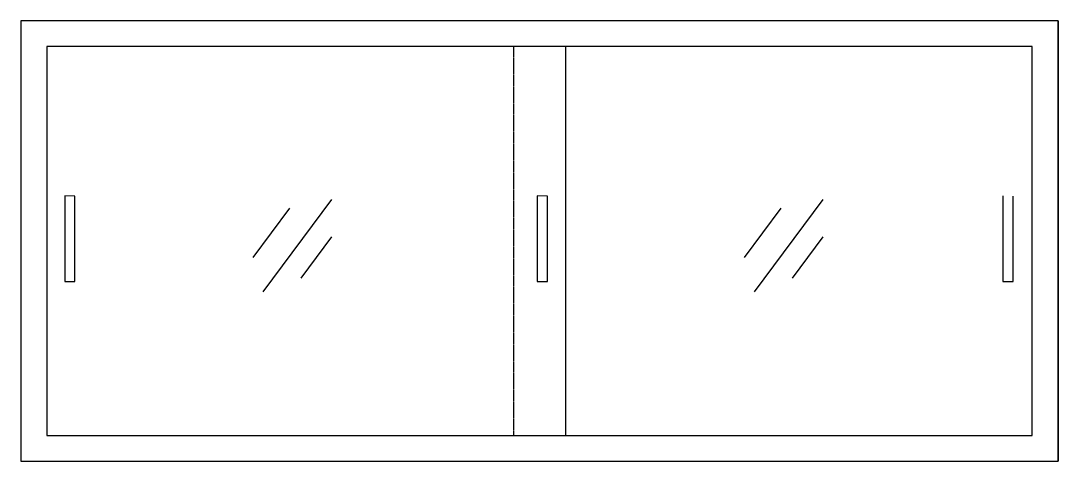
# Model space of a CAD drawing. Header units: millimetres. Extents: x 0 to 800, y 0 to 340.
import ezdxf

# ---------------------------------------------------------------- set-up
doc = ezdxf.new("R2010")
doc.units = ezdxf.units.MM
doc.linetypes.add('HIDDEN', pattern=[0.375, 0.25, -0.125])
doc.layers.add('Furniture_家具立面', color=7, linetype='Continuous')
doc.styles.get("Standard").update_dxf_attribs({"font": 'SimSun.ttf'})

msp = doc.modelspace()

# ---------------------------------------------------------------- linework, layer by layer
at = {"layer": 'Furniture_家具立面', "linetype": 'Continuous'}
for p, q in [((0, 340), (0, 0)), ((800, 340), (0, 340)), ((800, 0), (800, 340)), ((800, 340), (800, 0)), ((20, 320), (20, 20)), ((780, 320), (20, 320)), ((420, 320), (420, 20)), ((780, 20), (780, 320)), ((41.81, 204.63), (33.89, 204.77)), ((33.89, 204.77), (33.89, 138.79)), ((41.81, 138.79), (41.81, 204.63)), ((187.01, 130.87), (239.8, 202.13)), ((398.2, 204.77), (398.2, 138.79)), ((406.12, 204.63), (398.2, 204.77)), ((406.12, 138.79), (406.12, 204.63)), ((565.89, 130.87), (618.69, 202.13)), ((757.23, 204.77), (757.23, 138.79)), ((765.15, 138.79), (765.15, 204.63)), ((179.09, 157.27), (207.38, 195.45)), ((557.97, 157.27), (586.26, 195.45)), ((216.23, 141.29), (239.8, 173.1)), ((595.12, 141.29), (618.69, 173.1)), ((33.89, 138.79), (41.81, 138.79)), ((398.2, 138.79), (406.12, 138.79)), ((757.23, 138.79), (765.15, 138.79)), ((20, 20), (780, 20)), ((0, 0), (800, 0))]:
    msp.add_line(p, q, dxfattribs=at)
at = {"layer": 'Furniture_家具立面', "linetype": 'HIDDEN'}
msp.add_line((380, 320), (380, 20), dxfattribs=at)

# ---------------------------------------------------------------- texts
at = {"width": 0.8, "flags": 9}
for tag, s in [('YSIZE', '340'), ('XSIZE', '800')]:
    msp.add_attdef(tag, (400, 0), s, height=0.5, dxfattribs=at)

doc.saveas('drawing.dxf')
